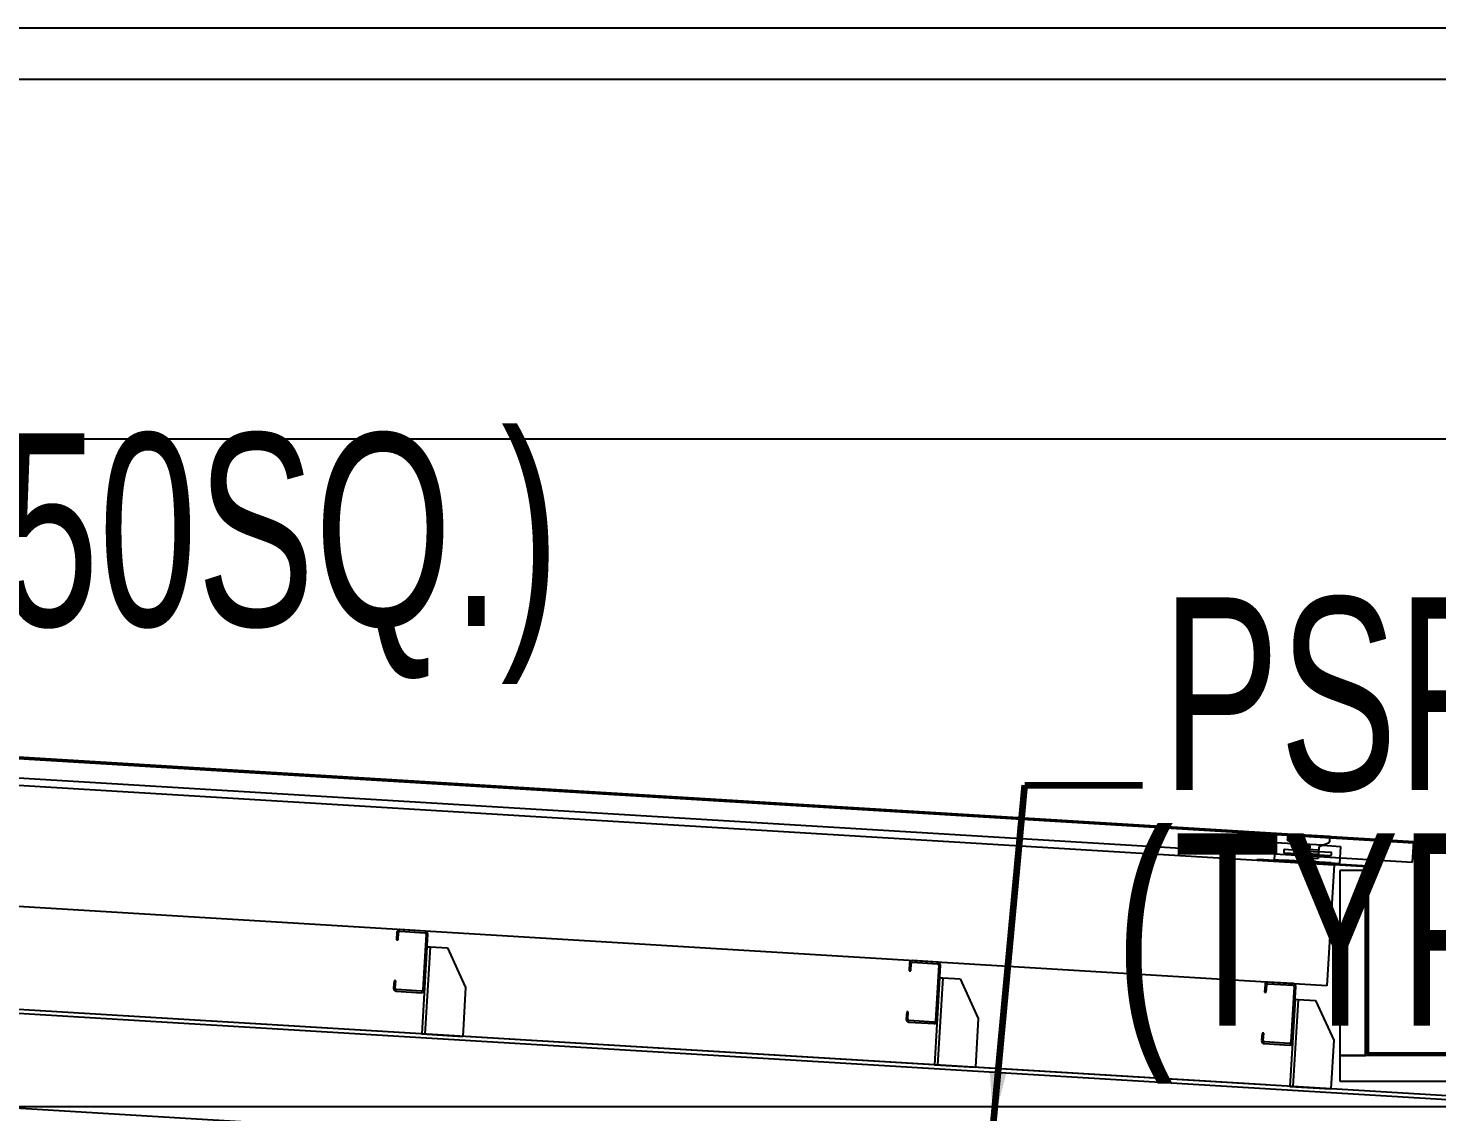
# Model space of a CAD drawing. Header units: millimetres. Extents: x 0 to 268175, y 0 to 74250.
# Drawn here: x 103216 to 105959, y 24686 to 26796 of the extents above; entities that cross this region are included whole.
import ezdxf
from ezdxf.enums import TextEntityAlignment as Align

# ---------------------------------------------------------------- set-up
doc = ezdxf.new("R2010")
doc.units = ezdxf.units.MM
doc.header["$LTSCALE"] = 200
doc.linetypes.add('CEN-GAUN', pattern=[32.2, 30, -1, 0.2, -1])
doc.linetypes.add('HIDDEN', pattern=[0.375, 0.25, -0.125])
for name, color, linetype in [('1 CEN', 15, 'CEN-GAUN'), ('8ELE', 8, 'Continuous'), ('BA', 9, 'Continuous'), ('PIPE RACK', 6, 'Continuous'), ('SYP_INSUL', 252, 'Continuous')]:
    doc.layers.add(name, color=color, linetype=linetype)
doc.styles.add('GHS_DIM', font='romans.shx', dxfattribs={"width": 0.7, "bigfont": 'ghs.shx'})
doc.styles.add('돋움체', font='gulim.ttc')
doc.dimstyles.new('LEADER50', dxfattribs={"dimscale": 0, "dimtxt": 100, "dimasz": 100, "dimexe": 50, "dimexo": 50, "dimgap": 40, "dimtad": 1, "dimdec": 0, "dimdsep": 46, "dimtxsty": 'GHS_DIM', "dimcen": 2.5, "dimclrd": 1, "dimclre": 1, "dimclrt": 2, "dimadec": 0, "dimazin": 0, "dimtfac": 1, "dimtdec": 0, "dimtofl": 0, "dimtmove": 0, "dimatfit": 3, "dimfxl": 30, "dimtvp": 1, "dimtolj": 1, "dimtzin": 0, "dimarcsym": 0})

msp = doc.modelspace()

# ---------------------------------------------------------------- linework, layer by layer
at = {"layer": '1 CEN'}
for p, q in [((108359.9, 26795.7), (59849.9, 26795.7)), ((108359.9, 25995.7), (60539.6, 25995.7)), ((108359.9, 24695.7), (59849.9, 24695.7))]:
    msp.add_line(p, q, dxfattribs=at)
at = {"layer": '8ELE'}
for p, q in [((106794.9, 26795.7), (62864.9, 26795.7)), ((106249.9, 26695.7), (63474.9, 26695.7))]:
    msp.add_line(p, q, dxfattribs=at)
at = {"layer": 'BA'}
for p, q in [((105913.8, 25211.7), (84829.9, 26486.6)), ((84829.9, 26446.5), (105911.5, 25171.8)), ((84829.9, 26432.5), (105758.8, 25167)), ((105744.6, 24931.4), (84829.9, 26196)), ((105744.6, 24931.4), (90812.7, 25834.3)), ((105626, 24738.2), (90812.7, 25633.9)), ((106329.9, 24695.7), (93483.5, 25472.4)), ((106234, 24693.5), (93504.9, 25463.1)), ((105911.5, 25171.8), (105913.8, 25211.7)), ((105609.7, 25176), (105609.9, 25178)), ((105822.9, 25163.1), (105609.7, 25176)), ((105609.9, 25178), (105824.9, 25165)), ((105758.8, 25167), (105744.6, 24931.4)), ((105822.9, 24798.7), (105822.9, 25163.1)), ((105824.9, 25165), (105824.9, 24800.7)), ((103933.9, 25035.5), (103933, 25020.9)), ((103933, 25020.9), (103936.2, 25020.7)), ((103936.2, 25020.7), (103937, 25035)), ((103988.7, 25037.6), (103939.6, 25040.6)), ((103939.7, 25037.4), (103988.2, 25034.4)), ((103990.6, 25031.7), (103984, 24923.4)), ((103987.2, 24922.9), (103993.8, 25031.8)), ((103992.3, 25007.3), (103998.3, 25007)), ((104932, 24975.1), (104931.2, 24960.6)), ((104931.2, 24960.6), (104934.4, 24960.4)), ((104934.4, 24960.4), (104935.2, 24974.6)), ((104986.8, 24977.3), (104937.8, 24980.2)), ((104937.9, 24977), (104986.3, 24974.1)), ((104988.7, 24971.4), (104982.2, 24863.1)), ((104985.4, 24862.6), (104991.9, 24971.5)), ((103928.2, 24941.1), (103927.3, 24926.6)), ((103931.4, 24940.9), (103928.2, 24941.1)), ((103930.5, 24926.7), (103931.4, 24940.9)), ((104990.5, 24947), (104996.4, 24946.6)), ((105624.1, 24933.3), (105623.2, 24918.7)), ((105626.4, 24918.5), (105627.3, 24932.8)), ((105678.9, 24935.4), (105629.8, 24938.4)), ((105630, 24935.2), (105678.4, 24932.2)), ((103932.4, 24920.8), (103981.4, 24917.8)), ((103981.3, 24921), (103932.9, 24924)), ((105623.2, 24918.7), (105626.4, 24918.5)), ((105680.8, 24929.5), (105674.2, 24821.2)), ((105677.4, 24820.7), (105684, 24929.6)), ((105682.5, 24905.1), (105688.5, 24904.8)), ((104926.3, 24880.7), (104925.5, 24866.2)), ((104929.5, 24880.5), (104926.3, 24880.7)), ((104928.7, 24866.3), (104929.5, 24880.5)), ((104930.6, 24860.4), (104979.6, 24857.5)), ((104979.5, 24860.7), (104931.1, 24863.6)), ((105618.4, 24838.9), (105617.5, 24824.4)), ((105621.6, 24838.7), (105618.4, 24838.9)), ((105620.7, 24824.5), (105621.6, 24838.7)), ((105622.6, 24818.6), (105671.6, 24815.6)), ((105671.5, 24818.8), (105623.1, 24821.8)), ((106226.9, 24798.7), (105822.9, 24798.7)), ((105824.9, 24800.7), (106224.9, 24800.7)), ((106159.1, 24513.7), (103179.1, 24693.8))]:
    msp.add_line(p, q, dxfattribs=at)
at = {"layer": 'BA', "color": 251}
for p, q in [((105642.5, 25176.4), (105644.5, 25210.4)), ((105644.5, 25210.4), (105679.4, 25208.3)), ((105668.1, 25226.6), (105667.5, 25216.5)), ((105749.9, 25221.6), (105668.1, 25226.6)), ((105685, 25205.3), (105669.1, 25213.7)), ((105747.4, 25209), (105730.5, 25202.6)), ((105749.9, 25221.6), (105749.3, 25211.6)), ((105660.7, 25195.4), (105660.4, 25191.4)), ((105661.4, 25190.3), (105685.8, 25188.9)), ((105686.2, 25194.8), (105661.7, 25196.3)), ((105686.6, 25202.5), (105685.4, 25181.5)), ((105685.4, 25181.5), (105727.3, 25178.9)), ((105685.9, 25189.8), (105727.8, 25187.3)), ((105728, 25191.3), (105686.1, 25193.8)), ((105703.8, 25180.3), (105703.8, 25180.4)), ((105706.8, 25180.2), (105706.8, 25180.2)), ((105709.8, 25180), (105709.8, 25180)), ((105728.6, 25200), (105727.3, 25178.9)), ((105727.7, 25186.3), (105752.2, 25184.8)), ((105752.6, 25190.8), (105728.1, 25192.3)), ((105736.4, 25204.8), (105771.3, 25202.7)), ((105753.3, 25185.8), (105753.5, 25189.8)), ((105771.3, 25202.7), (105769.3, 25168.8)), ((105659, 25175.4), (105642.5, 25176.4)), ((105659, 25176), (105658.9, 25174.8)), ((105658.9, 25174.8), (105752.8, 25169.2)), ((105752.8, 25170.4), (105659, 25176)), ((105671.4, 25174.1), (105671.5, 25175.3)), ((105677.4, 25173.7), (105677.5, 25174.9)), ((105691, 25175.1), (105689, 25175.2)), ((105703.3, 25172.2), (105703.4, 25173.4)), ((105709.3, 25171.8), (105709.4, 25173)), ((105722.9, 25173.2), (105720.9, 25173.3)), ((105734.3, 25170.3), (105734.4, 25171.5)), ((105740.3, 25169.9), (105740.3, 25171.1)), ((105752.8, 25169.2), (105752.8, 25170.4)), ((105769.3, 25168.8), (105752.8, 25169.8))]:
    msp.add_line(p, q, dxfattribs=at)
at = {"layer": 'BA', "color": 251, "linetype": 'HIDDEN'}
for p, q in [((105736.4, 25204.8), (105679.4, 25208.3)), ((105685.6, 25185.9), (105727.6, 25183.3)), ((105685.8, 25188.9), (105727.7, 25186.3)), ((105686.2, 25194.8), (105728.1, 25192.3)), ((105728.3, 25195.3), (105686.4, 25197.8))]:
    msp.add_line(p, q, dxfattribs=at)
at = {"layer": 'BA', "color": 250}
for p, q in [((105654, 25172.3), (105651.2, 25175.5)), ((105655, 25172.3), (105652.2, 25175.5)), ((105656, 25172.2), (105653.2, 25175.4)), ((105657, 25172.2), (105654.2, 25175.3)), ((105657.9, 25172.1), (105655.2, 25175.3)), ((105658.9, 25172), (105656.1, 25175.2)), ((105659.9, 25172), (105657.1, 25175.2)), ((105660.9, 25171.9), (105658.1, 25175.1)), ((105661.9, 25171.9), (105659.1, 25175)), ((105662.8, 25171.8), (105660.1, 25175)), ((105663.8, 25171.7), (105661.1, 25174.9)), ((105713.9, 25168.7), (105711.1, 25171.9)), ((105714.9, 25168.7), (105712.1, 25171.8)), ((105715.9, 25168.6), (105713.1, 25171.8)), ((105716.8, 25168.5), (105714.1, 25171.7)), ((105717.8, 25168.5), (105715, 25171.7)), ((105718.8, 25168.4), (105716, 25171.6)), ((105719.8, 25168.4), (105717, 25171.5)), ((105720.8, 25168.3), (105718, 25171.5)), ((105721.8, 25168.2), (105719, 25171.4)), ((105722.7, 25168.2), (105720, 25171.4)), ((105723.7, 25168.1), (105720.9, 25171.3))]:
    msp.add_line(p, q, dxfattribs=at)
at = {"layer": 'BA', "ltscale": 3}
for p, q in [((105769.9, 25155.7), (105769.9, 24795.7)), ((105819.9, 25155.7), (105769.9, 25155.7)), ((105819.9, 24795.7), (105819.9, 25155.7)), ((105769.9, 24795.7), (105819.9, 24795.7)), ((106279.9, 24795.7), (105769.9, 24795.7)), ((105769.9, 24795.7), (105769.9, 24745.7)), ((105769.9, 24745.7), (106279.9, 24745.7))]:
    msp.add_line(p, q, dxfattribs=at)
at = {"layer": 'BA', "linetype": 'ByBlock'}
for p, q in [((103992.3, 25007.3), (103982, 24837.6)), ((103998.3, 25007), (103988, 24837.3)), ((103998.3, 25007), (104032.2, 25004.9)), ((104032.2, 25004.9), (104067.6, 24927.6)), ((104990.5, 24947), (104980.2, 24777.3)), ((104996.4, 24946.6), (104986.2, 24776.9)), ((104996.4, 24946.6), (105030.4, 24944.6)), ((105030.4, 24944.6), (105065.8, 24867.3)), ((104067.6, 24927.6), (104061.9, 24832.8)), ((105682.5, 24905.1), (105672.2, 24735.4)), ((105688.5, 24904.8), (105678.2, 24735.1)), ((105688.5, 24904.8), (105722.4, 24902.7)), ((105722.4, 24902.7), (105757.8, 24825.4)), ((105065.8, 24867.3), (105060.1, 24772.5)), ((103982, 24837.6), (104061.9, 24832.8)), ((105757.8, 24825.4), (105752.1, 24730.6)), ((104980.2, 24777.3), (105060.1, 24772.5)), ((105672.2, 24735.4), (105752.1, 24730.6))]:
    msp.add_line(p, q, dxfattribs=at)
at = {"layer": 'BA', "color": 251}
for radius in [4, 2]:
    msp.add_circle((105707.6, 25201.1), radius, dxfattribs=at)
for centre, radius, start, end in [((105670.4, 25216.4), 3, 176.5398, 242.3121), ((105746.3, 25211.8), 3, 290.7676, 356.5398), ((105661.4, 25191.3), 1, 176.5398, 266.5398), ((105661.7, 25195.3), 1, 86.5398, 176.5398), ((105683.6, 25202.7), 3, 356.5398, 62.3121), ((105731.6, 25199.8), 3, 110.7676, 176.5398), ((105752.3, 25185.8), 1, 266.5398, 356.5398), ((105752.5, 25189.8), 1, 356.5398, 86.5398), ((105688.9, 25174.2), 1, 86.5398, 176.5398), ((105690.9, 25174.1), 1, 356.5398, 86.5398), ((105720.9, 25172.3), 1, 86.5398, 176.5398), ((105722.9, 25172.2), 1, 356.5398, 86.5398)]:
    msp.add_arc(centre, radius, start, end, dxfattribs=at)
at = {"layer": 'BA'}
for centre, radius, start, end in [((103939.3, 25035.1), 5.45, 86.5398, 176.5398), ((103939.6, 25034.8), 2.55, 86.5398, 176.5398), ((103988, 25031.9), 2.55, 356.5398, 86.5398), ((103988.3, 25032.2), 5.45, 356.5398, 86.5398), ((104937.5, 24974.8), 5.45, 86.5398, 176.5398), ((104937.8, 24974.5), 2.55, 86.5398, 176.5398), ((104986.2, 24971.5), 2.55, 356.5398, 86.5398), ((104986.5, 24971.8), 5.45, 356.5398, 86.5398), ((105629.5, 24932.9), 5.45, 86.5398, 176.5398), ((105629.8, 24932.6), 2.55, 86.5398, 176.5398), ((105678.2, 24929.7), 2.55, 356.5398, 86.5398), ((105678.5, 24930), 5.45, 356.5398, 86.5398), ((103932.7, 24926.2), 5.45, 176.5398, 266.5398), ((103933, 24926.5), 2.55, 176.5398, 266.5398), ((103981.5, 24923.6), 2.55, 266.5398, 356.5398), ((103981.7, 24923.3), 5.45, 266.5398, 356.5398), ((104930.9, 24865.9), 5.45, 176.5398, 266.5398), ((104931.2, 24866.2), 2.55, 176.5398, 266.5398), ((104979.6, 24863.2), 2.55, 266.5398, 356.5398), ((104979.9, 24862.9), 5.45, 266.5398, 356.5398), ((105622.9, 24824), 5.45, 176.5398, 266.5398), ((105623.3, 24824.3), 2.55, 176.5398, 266.5398), ((105671.7, 24821.4), 2.55, 266.5398, 356.5398), ((105671.9, 24821.1), 5.45, 266.5398, 356.5398)]:
    msp.add_arc(centre, radius, start, end, dxfattribs=at)
at = {"layer": 'SYP_INSUL'}
msp.add_line((105913.6, 25208.7), (84829.9, 26483.6), dxfattribs=at)

# ---------------------------------------------------------------- texts
at = {"layer": 'PIPE RACK', "style": '돋움체', "width": 0.7}
for s, p in [('PSF 82(150SQ.)', (101712, 25819.1, 0)), ('PSF 82(150SQ.)', (105423.2, 25499.9, 0)), ('(TYP.)', (105331.9, 25040.8, 0))]:
    msp.add_text(s, height=375, dxfattribs=at).set_placement(p, align=Align.MIDDLE_LEFT)

# ---------------------------------------------------------------- leaders
at = {"color": 30}
msp.add_leader([(105095.1, 24664.4), (105156.3, 25321.6), (105385.2, 25321.6)], dimstyle='LEADER50', override={"dimscale": 1, "dimtxt": 100, "dimasz": 100, "dimgap": 40, "dimtad": 0, "dimtxsty": 'GHS_DIM', "dimclrd": 1, "dimlwd": 65534}, dxfattribs=at)

doc.saveas('drawing.dxf')
